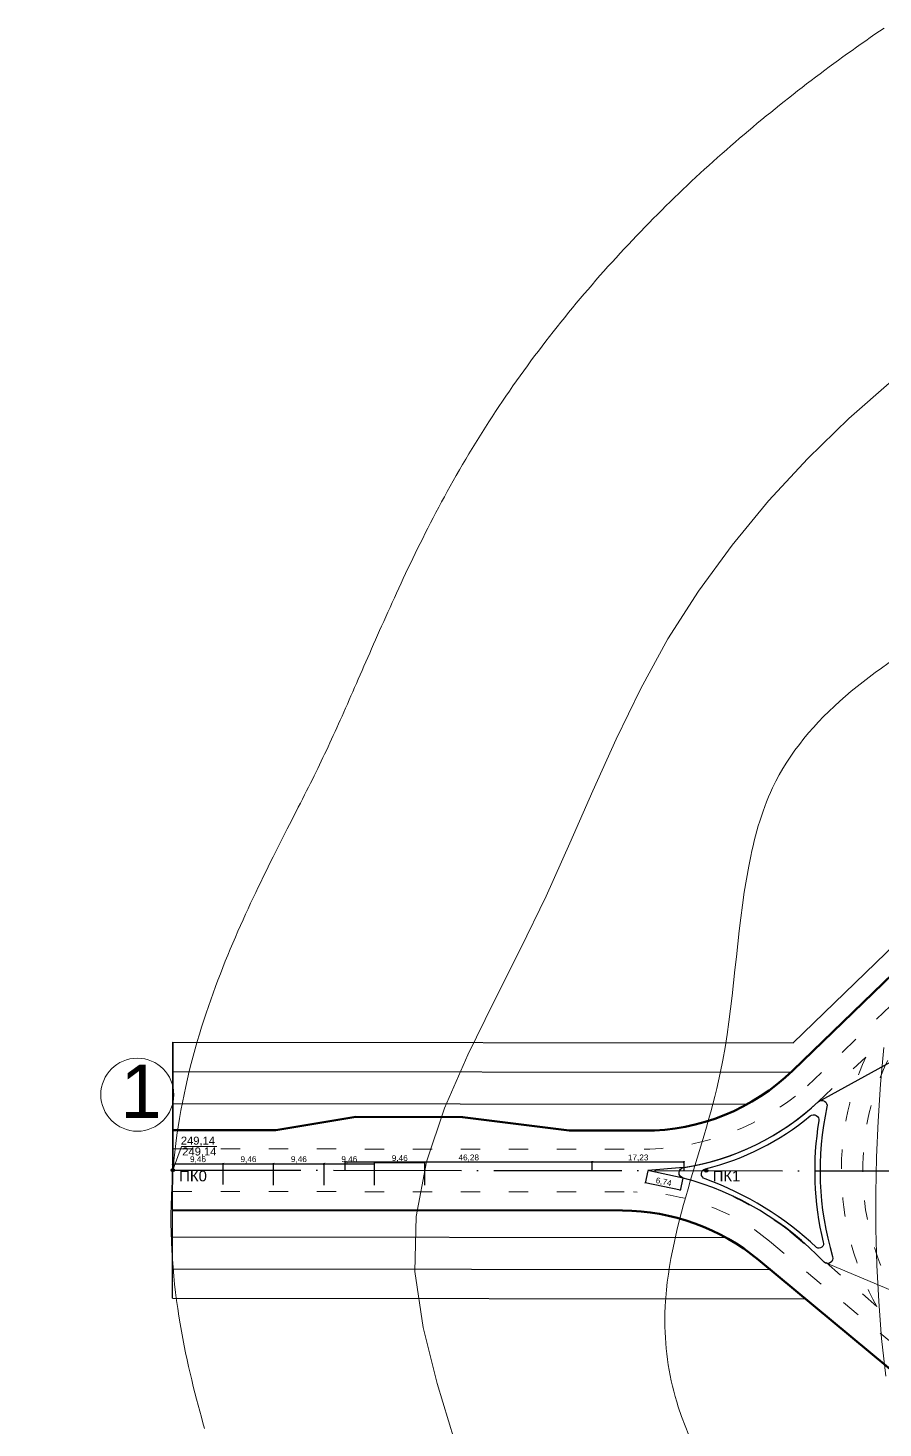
# Model space of a CAD drawing. Header units: millimetres. Extents: x -2123 to 34701, y -1286 to 835.
# Drawn here: x 2043.1 to 2203.3, y -275.3 to -12.9 of the extents above; entities that cross this region are included whole.
import ezdxf

# ---------------------------------------------------------------- set-up
doc = ezdxf.new("R2010")
doc.units = ezdxf.units.MM
doc.linetypes.add('ACAD_ISO03W100', pattern=[30, 12, -18])
doc.linetypes.add('ACAD_ISO04W100', pattern=[30, 24, -3, 0, -3])
doc.layers.get('0').update_dxf_attribs({"lineweight": 15})
for name, color, linetype, lineweight in [('1 Відмітки', 7, 'Continuous', 25), ('2 Позначення', 80, 'Continuous', 20), ('Горизонталі', 7, 'Continuous', 18), ('Дор. Розм.', 7, 'Continuous', 50), ('дорога', 126, 'Continuous', 25), ('поздовжній профіль', 250, 'Continuous', 15), ('Текст', 7, 'Continuous', 15)]:
    doc.layers.add(name, color=color, linetype=linetype, lineweight=lineweight)
doc.layers.add('Вісь', color=170, linetype='ACAD_ISO04W100')
doc.layers.add('Осі', color=164, linetype='Continuous')
doc.styles.get("Standard").update_dxf_attribs({"font": 'arial.ttf'})
doc.dimstyles.new('Переход', dxfattribs={"dimscale": 0.1, "dimtxt": 11, "dimasz": 4, "dimexe": 1.25, "dimexo": 0.625, "dimgap": 0.9, "dimtad": 1, "dimtxsty": 'Standard', "dimblk": 'ARCHTICK', "dimcen": 2.5, "dimadec": 0, "dimazin": 0, "dimtfac": 1, "dimtmove": 0, "dimatfit": 3, "dimldrblk": 'ARCHTICK', "dimfxl": 1, "dimarcsym": 0})

# ---------------------------------------------------------------- blocks, each defined once
blk = doc.blocks.new('6')
at = {"layer": '1 Відмітки', "transparency": 33554559}
h = blk.add_hatch(color=256, dxfattribs=at)
h.dxf.hatch_style = 1
edge = h.paths.add_edge_path()
edge.add_arc((-467.51, 342.13), 0.2, 0, 360)
at = {"layer": '1 Відмітки'}
blk.add_circle((-467.51, 342.13), 0.2, dxfattribs=at)
blk = doc.blocks.new('_ArchTick')
at = {"color": 0, "linetype": 'ByBlock', "const_width": 0.15}
blk.add_lwpolyline([(-0.5, -0.5), (0.5, 0.5)], dxfattribs=at)
blk = doc.blocks.new('*D618')
at = {"layer": 'Defpoints', "color": 0, "lineweight": 20, "transparency": 16777216}
for p in [(2148.82, -225.46), (2102.54, -227.01, -200), (2148.82, -227.04, -200)]:
    blk.add_point(p, dxfattribs=at)
at = {"layer": 'дорога', "color": 0, "lineweight": -2, "transparency": 16777216}
for p, q in [((2102.54, -226.95), (2102.54, -225.33)), ((2102.54, -225.46), (2148.82, -225.46)), ((2148.82, -226.98), (2148.82, -225.33))]:
    blk.add_line(p, q, dxfattribs=at)
at = {"layer": 'дорога', "color": 0, "lineweight": -2, "transparency": 16777216, "xscale": 0.4, "yscale": 0.4, "zscale": 0.4, "rotation": 180}
blk.add_blockref('_ArchTick', (2102.54, -225.46), dxfattribs=at)
at = {"layer": 'дорога', "color": 0, "lineweight": -2, "transparency": 16777216, "xscale": 0.4, "yscale": 0.4, "zscale": 0.4}
blk.add_blockref('_ArchTick', (2148.82, -225.46), dxfattribs=at)
at = {"layer": 'дорога', "color": 0, "lineweight": 30, "transparency": 16777216, "insert": (2125.68, -224.71), "char_height": 1.1, "attachment_point": 5}
blk.add_mtext('46,28', dxfattribs=at)
blk = doc.blocks.new('*D619')
at = {"layer": 'Defpoints', "color": 0, "lineweight": 30, "transparency": 16777216}
for p in [(2166.05, -225.46), (2148.82, -227.04, -200), (2166.05, -227.04, -200)]:
    blk.add_point(p, dxfattribs=at)
at = {"layer": 'дорога', "color": 0, "lineweight": -2, "transparency": 16777216}
for p, q in [((2148.82, -226.98), (2148.82, -225.33)), ((2148.82, -225.46), (2166.05, -225.46)), ((2166.05, -226.98), (2166.05, -225.33))]:
    blk.add_line(p, q, dxfattribs=at)
at = {"layer": 'дорога', "color": 0, "lineweight": -2, "transparency": 16777216, "xscale": 0.4, "yscale": 0.4, "zscale": 0.4, "rotation": 180}
blk.add_blockref('_ArchTick', (2148.82, -225.46), dxfattribs=at)
at = {"layer": 'дорога', "color": 0, "lineweight": -2, "transparency": 16777216, "xscale": 0.4, "yscale": 0.4, "zscale": 0.4}
blk.add_blockref('_ArchTick', (2166.05, -225.46), dxfattribs=at)
at = {"layer": 'дорога', "color": 0, "lineweight": 30, "transparency": 16777216, "insert": (2157.44, -224.71), "char_height": 1.1, "attachment_point": 5}
blk.add_mtext('17,23', dxfattribs=at)
blk = doc.blocks.new('*D634')
at = {"layer": 'Defpoints', "color": 0, "lineweight": 20, "transparency": 16777216}
for p in [(2159.25, -227.05, -200), (2165.36, -230.69), (2165.84, -228.46, -200)]:
    blk.add_point(p, dxfattribs=at)
at = {"layer": 'поздовжній профіль', "color": 0, "lineweight": -2, "transparency": 16777216}
for p, q in [((2159.23, -227.11), (2158.74, -229.41)), ((2158.77, -229.28), (2165.36, -230.69)), ((2165.83, -228.52), (2165.34, -230.82))]:
    blk.add_line(p, q, dxfattribs=at)
at = {"layer": 'поздовжній профіль', "color": 0, "lineweight": -2, "transparency": 16777216, "xscale": 0.4, "yscale": 0.4, "zscale": 0.4}
for p, rotation in [((2158.77, -229.28), 167.9118953780394), ((2165.36, -230.69), 347.9118953780394)]:
    blk.add_blockref('_ArchTick', p, dxfattribs=dict(at, rotation=rotation))
at = {"layer": 'поздовжній профіль', "color": 0, "lineweight": 30, "transparency": 16777216, "insert": (2162.22, -229.25), "char_height": 1.1, "attachment_point": 5, "rotation": 347.9119}
blk.add_mtext('6,74', dxfattribs=at)
blk = doc.blocks.new('*D648')
at = {"layer": 'Defpoints', "color": 0, "lineweight": 20, "transparency": 16777216}
for p in [(2079.66, -225.78), (2070.2, -229.71), (2079.66, -229.71)]:
    blk.add_point(p, dxfattribs=at)
at = {"layer": 'поздовжній профіль', "color": 0, "lineweight": -2, "transparency": 16777216}
for p, q in [((2070.2, -229.65), (2070.2, -225.66)), ((2079.66, -229.65), (2079.66, -225.66)), ((2070.2, -225.78), (2079.66, -225.78))]:
    blk.add_line(p, q, dxfattribs=at)
at = {"layer": 'поздовжній профіль', "color": 0, "lineweight": -2, "transparency": 16777216, "xscale": 0.4, "yscale": 0.4, "zscale": 0.4, "rotation": 180}
blk.add_blockref('_ArchTick', (2070.2, -225.78), dxfattribs=at)
at = {"layer": 'поздовжній профіль', "color": 0, "lineweight": -2, "transparency": 16777216, "xscale": 0.4, "yscale": 0.4, "zscale": 0.4}
blk.add_blockref('_ArchTick', (2079.66, -225.78), dxfattribs=at)
at = {"layer": 'поздовжній профіль', "color": 0, "lineweight": 20, "transparency": 16777216, "insert": (2074.93, -225.03), "char_height": 1.1, "attachment_point": 5}
blk.add_mtext('9,46', dxfattribs=at)
blk = doc.blocks.new('*D649')
at = {"layer": 'Defpoints', "color": 0, "lineweight": 20, "transparency": 16777216}
for p in [(2089.11, -225.78), (2079.66, -229.26), (2089.11, -229.26)]:
    blk.add_point(p, dxfattribs=at)
at = {"layer": 'поздовжній профіль', "color": 0, "lineweight": -2, "transparency": 16777216}
for p, q in [((2079.66, -229.2), (2079.66, -225.66)), ((2089.11, -229.2), (2089.11, -225.66)), ((2079.66, -225.78), (2089.11, -225.78))]:
    blk.add_line(p, q, dxfattribs=at)
at = {"layer": 'поздовжній профіль', "color": 0, "lineweight": -2, "transparency": 16777216, "xscale": 0.4, "yscale": 0.4, "zscale": 0.4, "rotation": 180}
blk.add_blockref('_ArchTick', (2079.66, -225.78), dxfattribs=at)
at = {"layer": 'поздовжній профіль', "color": 0, "lineweight": -2, "transparency": 16777216, "xscale": 0.4, "yscale": 0.4, "zscale": 0.4}
blk.add_blockref('_ArchTick', (2089.11, -225.78), dxfattribs=at)
at = {"layer": 'поздовжній профіль', "color": 0, "lineweight": 20, "transparency": 16777216, "insert": (2084.39, -225.03), "char_height": 1.1, "attachment_point": 5}
blk.add_mtext('9,46', dxfattribs=at)
blk = doc.blocks.new('*D650')
at = {"layer": 'Defpoints', "color": 0, "lineweight": 20, "transparency": 16777216}
for p in [(2098.57, -225.78), (2089.11, -229.86), (2098.57, -229.86)]:
    blk.add_point(p, dxfattribs=at)
at = {"layer": 'поздовжній профіль', "color": 0, "lineweight": -2, "transparency": 16777216}
for p, q in [((2089.11, -229.8), (2089.11, -225.66)), ((2098.57, -229.8), (2098.57, -225.66)), ((2089.11, -225.78), (2098.57, -225.78))]:
    blk.add_line(p, q, dxfattribs=at)
at = {"layer": 'поздовжній профіль', "color": 0, "lineweight": -2, "transparency": 16777216, "xscale": 0.4, "yscale": 0.4, "zscale": 0.4, "rotation": 180}
blk.add_blockref('_ArchTick', (2089.11, -225.78), dxfattribs=at)
at = {"layer": 'поздовжній профіль', "color": 0, "lineweight": -2, "transparency": 16777216, "xscale": 0.4, "yscale": 0.4, "zscale": 0.4}
blk.add_blockref('_ArchTick', (2098.57, -225.78), dxfattribs=at)
at = {"layer": 'поздовжній профіль', "color": 0, "lineweight": 20, "transparency": 16777216, "insert": (2093.84, -225.03), "char_height": 1.1, "attachment_point": 5}
blk.add_mtext('9,46', dxfattribs=at)
blk = doc.blocks.new('*D651')
at = {"layer": 'Defpoints', "color": 0, "lineweight": 20, "transparency": 16777216}
for p in [(2108.03, -225.78), (2098.57, -229.86), (2108.03, -229.86)]:
    blk.add_point(p, dxfattribs=at)
at = {"layer": 'поздовжній профіль', "color": 0, "lineweight": -2, "transparency": 16777216}
for p, q in [((2098.57, -229.8), (2098.57, -225.66)), ((2108.03, -229.8), (2108.03, -225.66)), ((2098.57, -225.78), (2108.03, -225.78))]:
    blk.add_line(p, q, dxfattribs=at)
at = {"layer": 'поздовжній профіль', "color": 0, "lineweight": -2, "transparency": 16777216, "xscale": 0.4, "yscale": 0.4, "zscale": 0.4, "rotation": 180}
blk.add_blockref('_ArchTick', (2098.57, -225.78), dxfattribs=at)
at = {"layer": 'поздовжній профіль', "color": 0, "lineweight": -2, "transparency": 16777216, "xscale": 0.4, "yscale": 0.4, "zscale": 0.4}
blk.add_blockref('_ArchTick', (2108.03, -225.78), dxfattribs=at)
at = {"layer": 'поздовжній профіль', "color": 0, "lineweight": 20, "transparency": 16777216, "insert": (2103.3, -225.03), "char_height": 1.1, "attachment_point": 5}
blk.add_mtext('9,46', dxfattribs=at)
blk = doc.blocks.new('*D652')
at = {"layer": 'Defpoints', "color": 0, "lineweight": 20, "transparency": 16777216}
for p in [(2117.48, -225.58), (2108.03, -229.86), (2117.48, -229.86)]:
    blk.add_point(p, dxfattribs=at)
at = {"layer": 'поздовжній профіль', "color": 0, "lineweight": -2, "transparency": 16777216}
for p, q in [((2108.03, -229.8), (2108.03, -225.46)), ((2108.03, -225.58), (2117.48, -225.58)), ((2117.48, -229.8), (2117.48, -225.46))]:
    blk.add_line(p, q, dxfattribs=at)
at = {"layer": 'поздовжній профіль', "color": 0, "lineweight": -2, "transparency": 16777216, "xscale": 0.4, "yscale": 0.4, "zscale": 0.4, "rotation": 180}
blk.add_blockref('_ArchTick', (2108.03, -225.58), dxfattribs=at)
at = {"layer": 'поздовжній профіль', "color": 0, "lineweight": -2, "transparency": 16777216, "xscale": 0.4, "yscale": 0.4, "zscale": 0.4}
blk.add_blockref('_ArchTick', (2117.48, -225.58), dxfattribs=at)
at = {"layer": 'поздовжній профіль', "color": 0, "lineweight": 20, "transparency": 16777216, "insert": (2112.75, -224.83), "char_height": 1.1, "attachment_point": 5}
blk.add_mtext('9,46', dxfattribs=at)

msp = doc.modelspace()

# ---------------------------------------------------------------- linework, layer by layer
at = {"layer": '2 Позначення', "color": 0, "elevation": -200}
msp.add_lwpolyline([(2070.205, -226.983), (2071.824, -222.567), (2078.433, -222.567)], dxfattribs=at)
at = {"layer": 'Вісь', "elevation": -200}
msp.add_lwpolyline([(2070.205, -226.983), (2489.403, -227.39)], dxfattribs=at)
at = {"layer": 'Горизонталі'}
for points, elevation in [([(2076.162, -275.438), (2075.86, -274.371), (2075.557, -273.284), (2075.254, -272.175), (2074.951, -271.046), (2074.648, -269.895), (2074.348, -268.724), (2074.049, -267.531), (2073.753, -266.316), (2073.46, -265.079), (2073.172, -263.819), (2072.889, -262.536), (2072.613, -261.231), (2072.343, -259.902), (2072.081, -258.55), (2071.828, -257.174), (2071.584, -255.773), (2071.352, -254.348), (2071.131, -252.898), (2070.924, -251.422), (2070.731, -249.922), (2070.553, -248.396), (2070.393, -246.845), (2070.25, -245.269), (2070.128, -243.666), (2070.026, -242.038), (2069.947, -240.384), (2069.892, -238.705), (2069.862, -237.001), (2069.86, -235.281), (2069.885, -233.568), (2069.937, -231.871), (2070.014, -230.188), (2070.117, -228.521), (2070.243, -226.871), (2070.393, -225.236), (2070.564, -223.619), (2070.757, -222.019), (2070.97, -220.437), (2071.203, -218.872), (2071.454, -217.325), (2071.723, -215.797), (2072.008, -214.287), (2072.309, -212.795), (2072.626, -211.321), (2072.956, -209.866), (2073.3, -208.43), (2073.657, -207.011), (2074.025, -205.611), (2074.404, -204.229), (2074.794, -202.865), (2075.194, -201.518), (2075.602, -200.189), (2076.019, -198.878), (2076.443, -197.583), (2076.875, -196.306), (2077.312, -195.045), (2077.756, -193.8), (2078.206, -192.572), (2078.66, -191.36), (2079.118, -190.164), (2079.581, -188.983), (2080.046, -187.817), (2080.515, -186.667), (2080.986, -185.531), (2081.459, -184.409), (2081.934, -183.302), (2082.41, -182.209), (2082.886, -181.13), (2083.364, -180.065), (2083.841, -179.013), (2084.317, -177.975), (2084.794, -176.949), (2085.269, -175.936), (2085.743, -174.935), (2086.216, -173.948), (2086.687, -172.972), (2087.155, -172.009), (2087.621, -171.058), (2088.084, -170.119), (2088.545, -169.192), (2089.001, -168.276), (2089.454, -167.373), (2089.903, -166.48), (2090.348, -165.599), (2090.789, -164.729), (2091.224, -163.872), (2091.656, -163.024), (2092.082, -162.188), (2092.503, -161.363), (2092.918, -160.549), (2093.327, -159.746), (2093.731, -158.954), (2094.128, -158.174), (2094.517, -157.407), (2094.901, -156.649), (2095.277, -155.902), (2095.647, -155.167), (2096.009, -154.443), (2096.364, -153.731), (2096.71, -153.03), (2097.05, -152.341), (2097.381, -151.663), (2097.704, -150.996), (2098.025, -150.328), (2098.347, -149.654), (2098.669, -148.975), (2098.992, -148.289), (2099.315, -147.598), (2099.639, -146.9), (2099.964, -146.197), (2100.289, -145.488), (2100.615, -144.774), (2100.942, -144.053), (2101.271, -143.326), (2101.6, -142.593), (2101.931, -141.855), (2102.263, -141.11), (2102.596, -140.36), (2102.931, -139.603), (2103.269, -138.839), (2103.607, -138.071), (2103.947, -137.297), (2104.289, -136.517), (2104.634, -135.731), (2104.98, -134.939), (2105.329, -134.141), (2105.68, -133.337), (2106.034, -132.528), (2106.39, -131.712), (2106.749, -130.891), (2107.111, -130.064), (2107.477, -129.23), (2107.845, -128.392), (2108.217, -127.547), (2108.593, -126.694), (2108.971, -125.838), (2109.354, -124.976), (2109.74, -124.108), (2110.131, -123.235), (2110.525, -122.356), (2110.924, -121.472), (2111.328, -120.582), (2111.736, -119.686), (2112.148, -118.785), (2112.566, -117.879), (2112.989, -116.967), (2113.417, -116.051), (2113.85, -115.129), (2114.289, -114.202), (2114.734, -113.269), (2115.185, -112.332), (2115.642, -111.39), (2116.105, -110.443), (2116.575, -109.492), (2117.051, -108.535), (2117.534, -107.574), (2118.024, -106.609), (2118.521, -105.639), (2119.026, -104.665), (2119.538, -103.686), (2120.057, -102.703), (2120.585, -101.717), (2121.121, -100.726), (2121.665, -99.732), (2122.217, -98.735), (2122.778, -97.733), (2123.348, -96.728), (2123.926, -95.72), (2124.514, -94.709), (2125.111, -93.697), (2125.713, -92.686), (2126.321, -91.68), (2126.934, -90.679), (2127.551, -89.683), (2128.173, -88.691), (2128.8, -87.703), (2129.431, -86.72), (2130.067, -85.742), (2130.708, -84.768), (2131.353, -83.798), (2132.002, -82.833), (2132.656, -81.873), (2133.314, -80.916), (2133.976, -79.965), (2134.643, -79.017), (2135.314, -78.075), (2135.989, -77.136), (2136.668, -76.202), (2137.351, -75.273), (2138.038, -74.347), (2138.729, -73.426), (2139.424, -72.51), (2140.122, -71.598), (2140.825, -70.69), (2141.531, -69.787), (2142.241, -68.888), (2142.954, -67.993), (2143.671, -67.102), (2144.392, -66.216), (2145.116, -65.334), (2145.843, -64.456), (2146.574, -63.583), (2147.309, -62.714), (2148.047, -61.849), (2148.788, -60.988), (2149.532, -60.132), (2150.279, -59.28), (2151.03, -58.432), (2151.784, -57.588), (2152.541, -56.749), (2153.301, -55.913), (2154.064, -55.082), (2154.83, -54.255), (2155.599, -53.433), (2156.371, -52.614), (2157.145, -51.8), (2157.923, -50.99), (2158.703, -50.184), (2159.486, -49.382), (2160.272, -48.584), (2161.061, -47.791), (2161.852, -47.001), (2162.646, -46.216), (2163.442, -45.435), (2164.241, -44.658), (2165.042, -43.885), (2165.845, -43.117), (2166.651, -42.353), (2167.458, -41.594), (2168.267, -40.839), (2169.079, -40.089), (2169.892, -39.343), (2170.707, -38.601), (2171.524, -37.864), (2172.342, -37.131), (2173.162, -36.402), (2173.984, -35.678), (2174.808, -34.958), (2175.633, -34.242), (2176.459, -33.531), (2177.288, -32.823), (2178.117, -32.12), (2178.948, -31.421), (2179.781, -30.726), (2180.615, -30.036), (2181.45, -29.349), (2182.286, -28.667), (2183.124, -27.988), (2183.963, -27.314), (2184.803, -26.643), (2185.645, -25.977), (2186.487, -25.314), (2187.331, -24.656), (2188.175, -24.001), (2189.021, -23.35), (2189.868, -22.703), (2190.716, -22.06), (2191.564, -21.42), (2192.414, -20.785), (2193.264, -20.153), (2194.116, -19.525), (2194.968, -18.9), (2195.821, -18.279), (2196.674, -17.662), (2197.529, -17.049), (2198.384, -16.439), (2199.239, -15.832), (2200.096, -15.229), (2200.953, -14.63), (2201.81, -14.034), (2202.668, -13.442), (2203.527, -12.853)], 5), ([(2122.924, -277.476), (2119.773, -266.988), (2117.107, -256.466), (2115.577, -245.994), (2115.798, -235.649), (2117.791, -225.448), (2121.159, -215.362), (2125.491, -205.362), (2130.379, -195.42), (2135.415, -185.506), (2140.204, -175.594), (2144.653, -165.698), (2148.954, -155.874), (2153.314, -146.178), (2157.936, -136.668), (2163.026, -127.401), (2168.74, -118.429), (2175.056, -109.783), (2181.905, -101.49), (2189.218, -93.578), (2196.929, -86.073), (2204.982, -78.98)], -200), ([(2203.84, -265.614), (2203.084, -258.543), (2202.533, -251.617), (2202.174, -244.797), (2201.997, -238.043), (2201.986, -231.315), (2202.132, -224.572), (2202.421, -217.776), (2202.85, -210.898), (2203.466, -203.965)], 2)]:
    msp.add_lwpolyline(points, dxfattribs=dict(at, elevation=elevation))
at = {"layer": 'Горизонталі', "lineweight": 20}
msp.add_spline([(2422.319, -375.484, -200), (2364.144, -378.724, -200), (2322.735, -376.968, -200), (2292.368, -369.445, -200), (2273.043, -363.676, -200), (2241.421, -355.149, -200), (2213.02, -340.43, -200), (2179.523, -298.052, -200), (2164.958, -271.37, -200), (2162.448, -255.369, -200), (2172.831, -208.787, -200), (2178.172, -169.995, -200), (2182.647, -155.29, -200), (2215.165, -125.123, -200), (2252.692, -104.56, -200), (2284.816, -83.744, -200), (2372.173, -47.832, -200)], degree=3, dxfattribs=at)
at = {"layer": 'Дор. Розм.', "color": 0, "elevation": -200}
for points in [[(2144.52, -219.568), (2158.566, -219.584, 0.194947), (2186.428, -208.328), (2229.667, -166.485, 0.2237162), (2241.727, -134.601), (2240.292, -116.368)], [(2070.197, -234.483), (2154.502, -234.579, -0.1747608), (2180.017, -243.811), (2242.253, -295.512, -0.2024604), (2256.57, -323.141), (2257.99, -341.179)]]:
    msp.add_lwpolyline(points, format="xyb", dxfattribs=at)
for points in [[(2089.52, -219.505), (2104.522, -217.022), (2124.522, -217.045), (2144.52, -219.568)], [(2070.214, -219.483), (2089.52, -219.505)]]:
    msp.add_lwpolyline(points, dxfattribs=at)
at = {"layer": 'дорога', "elevation": -200}
for points in [[(2186.495, -203.116), (2236.758, -154.476)], [(2070.178, -250.983), (2070.233, -202.983)], [(2070.233, -202.983), (2070.205, -226.983)], [(2070.233, -202.983), (2186.495, -203.116)], [(2070.226, -208.483), (2186.128, -208.615)], [(2070.22, -214.483), (2177.936, -214.606)], [(2070.191, -239.483), (2173.862, -239.601)], [(2070.184, -245.483), (2182.183, -245.611)], [(2070.178, -250.983), (2188.813, -251.118)]]:
    msp.add_lwpolyline(points, dxfattribs=at)
at = {"layer": 'дорога', "color": 31, "lineweight": 30, "true_color": 0xfecc66, "elevation": -200}
for points in [[(2191.174, -214.166), (2219.264, -198.734)], [(2165.925, -226.518), (2159.248, -227.051)], [(2165.871, -228.471), (2159.248, -227.051)]]:
    msp.add_lwpolyline(points, dxfattribs=at)
at = {"layer": 'дорога', "lineweight": 30, "elevation": -200}
for points in [[(2165.957, -226.512, 0.1511433), (2191.173, -214.167, -0.737635), (2192.835, -215.109, -0.0079644), (2192.835, -215.109, 0.1275647), (2193.895, -243.206, -0.7427752), (2192.298, -244.263), (2192.298, -244.263, 0.1403968), (2165.871, -228.471, -0.818483), (2165.957, -226.512, -0.0247597)], [(2170.065, -226.712, 0.1147067), (2189.679, -216.827, -0.6955514), (2191.306, -217.759, 0.1007011), (2192.121, -240.474, -0.7452713), (2190.874, -241.477), (2190.874, -241.477, 0.1026498), (2169.982, -228.631, -0.7513047)]]:
    msp.add_lwpolyline(points, format="xyb", close=True, dxfattribs=at)
at = {"layer": 'дорога', "color": 30, "lineweight": 30, "true_color": 0xf8991e}
msp.add_arc((2158.573, -179.463), 47.626, 279.03651, 313.38812, dxfattribs=at)
at = {"layer": 'Осі', "color": 0, "linetype": 'ACAD_ISO03W100', "lineweight": 20, "ltscale": 0.3, "elevation": -200}
for points in [[(2251.76, -179.12), (2247.538, -179.115, 1), (2247.528, -275.115), (2259.294, -275.128)], [(2070.21, -222.983), (2158.562, -223.084, 0.1798569), (2189.214, -211.197), (2209.062, -191.99)], [(2165.925, -226.518, 0.1513651), (2191.174, -214.166), (2200.109, -205.786)], [(2200.109, -205.786, 0.2377058), (2202.172, -252.539)], [(2070.201, -230.983), (2156.552, -231.082, -0.1747608), (2182.066, -240.313), (2215.262, -267.889)]]:
    msp.add_lwpolyline(points, format="xyb", dxfattribs=at)
at = {"layer": 'Осі', "color": 0, "linetype": 'ACAD_ISO03W100', "ltscale": 0.3, "elevation": -200}
for points in [[(2191.676, -223.122), (2191.678, -223.122)], [(2191.677, -231.122), (2191.679, -231.122)]]:
    msp.add_lwpolyline(points, dxfattribs=at)
msp.add_lwpolyline([(2173.547, -231.101, -0.0494791), (2185.88, -238.405), (2202.172, -252.539)], format="xyb", dxfattribs=at)
at = {"layer": 'поздовжній профіль', "color": 18, "lineweight": 20, "true_color": 0x000000, "elevation": -200}
msp.add_lwpolyline([(2219.27, -255.523), (2192.298, -244.263)], dxfattribs=at)
at = {"layer": 'поздовжній профіль', "color": 18, "lineweight": 20, "true_color": 0x000000}
msp.add_arc((2151.519, -282.497, -200), 55.899, 43.1549, 75.12253, dxfattribs=at)
at = {"layer": 'Текст', "color": 0, "lineweight": 20}
msp.add_circle((2063.554, -212.838, -200), 6.847, dxfattribs=at)

# ---------------------------------------------------------------- block references
at = {"layer": '1 Відмітки', "color": 0, "xscale": 1.5, "yscale": 1.5, "zscale": 1.5}
for p in [(2771.468, -740.182, -200), (2871.468, -740.279, -200)]:
    msp.add_blockref('6', p, dxfattribs=at)

# ---------------------------------------------------------------- texts
at = {"layer": '1 Відмітки', "color": 0}
for s, insert, char_height, attachment_point in [('249,14', (2078.114, -220.713, -200), 1.5, 3), ('249,14', (2078.384, -222.733, -200), 1.5, 3), ('ПК0', (2071.405, -227.085, -200), 2, 1), ('ПК1', (2171.405, -227.085, -200), 2, 1)]:
    msp.add_mtext_dynamic_manual_height_columns(s, width=7.02543, gutter_width=12.5, heights=[0], dxfattribs=dict(at, insert=insert, char_height=char_height, attachment_point=attachment_point))
at = {"layer": 'Текст', "color": 0, "insert": (2060.368, -207.191, -200), "char_height": 10, "attachment_point": 1}
msp.add_mtext_dynamic_manual_height_columns('1', width=4.68276, gutter_width=12.5, heights=[0], dxfattribs=at)

# ---------------------------------------------------------------- dimensions: what is measured, and where the dimension line sits
at = {"layer": 'дорога', "color": 30, "lineweight": 30, "true_color": 0xf8991e}
for base, p1, p2, picture, middle in [((2148.82, -225.459), (2102.544, -227.008, -200), (2148.82, -227.043, -200), '*D618', (2125.682, -224.708)), ((2166.053, -225.459), (2148.82, -227.043, -200), (2166.053, -227.043, -200), '*D619', (2157.436, -224.708))]:
    dim = msp.add_linear_dim(base=base, p1=p1, p2=p2, dimstyle='Переход', dxfattribs=at)
    dim.commit()
    dim.dimension.update_dxf_attribs({"geometry": picture, "text_midpoint": middle})
at = {"layer": 'поздовжній профіль', "lineweight": 20}
for base, p1, p2, picture, middle in [((2079.658, -225.783, -200), (2070.202, -229.714, -200), (2079.658, -229.714, -200), '*D648', (2074.93, -225.032, -200)), ((2089.114, -225.783, -200), (2079.658, -229.258, -200), (2089.114, -229.258, -200), '*D649', (2084.386, -225.032, -200)), ((2098.57, -225.783, -200), (2089.114, -229.863, -200), (2098.57, -229.863, -200), '*D650', (2093.842, -225.032, -200)), ((2108.026, -225.783, -200), (2098.57, -229.863, -200), (2108.026, -229.863, -200), '*D651', (2103.298, -225.032, -200)), ((2117.482, -225.583, -200), (2108.026, -229.863, -200), (2117.482, -229.863, -200), '*D652', (2112.754, -224.832, -200))]:
    dim = msp.add_linear_dim(base=base, p1=p1, p2=p2, dimstyle='Переход', dxfattribs=at)
    dim.commit()
    dim.dimension.update_dxf_attribs({"geometry": picture, "text_midpoint": middle})
at = {"layer": 'поздовжній профіль', "color": 2, "lineweight": 30, "true_color": 0xf1eb1f}
dim = msp.add_aligned_dim(p1=(2159.248, -227.051, -200), p2=(2165.839, -228.463, -200), distance=-2.282, dimstyle='Переход', dxfattribs=at)
dim.commit()
dim.dimension.update_dxf_attribs({"geometry": '*D634', "text_midpoint": (2162.223, -229.254)})

doc.saveas('drawing.dxf')
